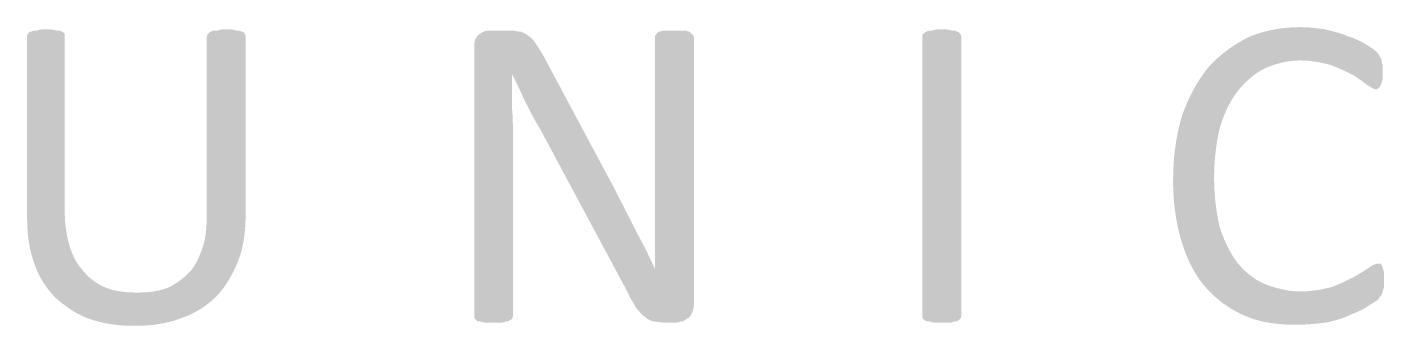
# Model space of a CAD drawing. Header units: millimetres. Extents: x 1841 to 1977, y -2528 to -2309.
# Drawn here: x 1945.202 to 1948.789, y -2503.447 to -2502.659 of the extents above; entities that cross this region are included whole.
import ezdxf

# ---------------------------------------------------------------- set-up
doc = ezdxf.new("R2010")
doc.units = ezdxf.units.MM
doc.layers.add('LASER$cut', color=1, linetype='Continuous', lineweight=0, true_color=0xff0000)
doc.layers.add('LASER$engrave', color=7, linetype='Continuous')

# ---------------------------------------------------------------- blocks, each defined once
blk = doc.blocks.new('Block 01')
at = {"layer": 'LASER$engrave'}
for points in [[(36.3047, 25.7625), (36.3047, 25.7645), (36.3047, 25.7653), (36.3047, 25.766), (36.3047, 25.7663), (36.3046, 25.7666), (36.3046, 25.7669), (36.3046, 25.7672), (36.3046, 25.7673), (36.3045, 25.7674), (36.3045, 25.7676), (36.3045, 25.7677), (36.3045, 25.7678), (36.3044, 25.7679), (36.3044, 25.768), (36.3044, 25.7681), (36.3043, 25.7682), (36.3043, 25.7683), (36.3043, 25.7684), (36.3042, 25.7685), (36.3042, 25.7686), (36.3041, 25.7687), (36.3041, 25.7688), (36.304, 25.7689), (36.304, 25.769), (36.3039, 25.7691), (36.3039, 25.7692), (36.3038, 25.7693), (36.3037, 25.7693), (36.3037, 25.7694), (36.3035, 25.7696), (36.3034, 25.7698), (36.3032, 25.77), (36.3028, 25.7704), (36.3018, 25.7714), (36.3018, 25.7715), (36.3018, 25.7717), (36.3018, 25.7718), (36.3018, 25.7719), (36.3018, 25.7721), (36.3018, 25.7722), (36.3017, 25.7723), (36.3017, 25.7725), (36.3017, 25.7726), (36.3016, 25.7727), (36.3016, 25.7729), (36.3015, 25.773), (36.3015, 25.7731), (36.3014, 25.7733), (36.3014, 25.7734), (36.3013, 25.7735), (36.3012, 25.7736), (36.3011, 25.7738), (36.3011, 25.7739), (36.301, 25.774), (36.3009, 25.7741), (36.3008, 25.7743), (36.3007, 25.7744), (36.3006, 25.7745), (36.3005, 25.7746), (36.3004, 25.7747), (36.3003, 25.7748), (36.3002, 25.775), (36.3, 25.7751), (36.2999, 25.7752), (36.2998, 25.7753), (36.2996, 25.7754), (36.2995, 25.7755), (36.2994, 25.7756), (36.2992, 25.7757), (36.2991, 25.7758), (36.2989, 25.7759), (36.2987, 25.7759), (36.2986, 25.776), (36.2984, 25.7761), (36.2982, 25.7762), (36.298, 25.7763), (36.2979, 25.7764), (36.2977, 25.7764), (36.2975, 25.7765), (36.2973, 25.7766), (36.2971, 25.7766), (36.2969, 25.7767), (36.2967, 25.7767), (36.2964, 25.7768), (36.2962, 25.7769), (36.296, 25.7769), (36.2958, 25.7769), (36.2955, 25.777), (36.2953, 25.777), (36.2951, 25.7771), (36.2946, 25.7771), (36.294, 25.7772), (36.2935, 25.7772), (36.293, 25.7772), (36.2928, 25.7773), (36.2927, 25.7774), (36.2925, 25.7776), (36.2924, 25.7777), (36.2922, 25.7778), (36.2921, 25.7779), (36.2919, 25.778), (36.2917, 25.7781), (36.2916, 25.7782), (36.2914, 25.7783), (36.2912, 25.7784), (36.291, 25.7785), (36.2909, 25.7786), (36.2907, 25.7787), (36.2905, 25.7788), (36.2903, 25.7789), (36.2901, 25.7789), (36.2899, 25.779), (36.2897, 25.7791), (36.2895, 25.7791), (36.2891, 25.7793), (36.2886, 25.7794), (36.2882, 25.7795), (36.2877, 25.7796), (36.2873, 25.7796), (36.2868, 25.7797), (36.2863, 25.7798), (36.2858, 25.7798), (36.2848, 25.7799), (36.2838, 25.78), (36.2827, 25.78), (36.2783, 25.7801), (36.278, 25.7802), (36.2777, 25.7804), (36.2775, 25.7805), (36.2772, 25.7806), (36.2766, 25.7809), (36.276, 25.7811), (36.2754, 25.7813), (36.2747, 25.7815), (36.2741, 25.7817), (36.2734, 25.7819), (36.2728, 25.782), (36.2721, 25.7822), (36.2714, 25.7823), (36.2707, 25.7824), (36.2692, 25.7826), (36.2677, 25.7828), (36.2662, 25.7829), (36.2646, 25.783), (36.2614, 25.7831), (36.2549, 25.7832), (36.2484, 25.7831), (36.2452, 25.783), (36.2436, 25.7829), (36.2421, 25.7828), (36.2406, 25.7826), (36.2391, 25.7824), (36.2384, 25.7823), (36.2377, 25.7822), (36.237, 25.782), (36.2364, 25.7819), (36.2357, 25.7817), (36.235, 25.7815), (36.2344, 25.7813), (36.2338, 25.7811), (36.2332, 25.7809), (36.2326, 25.7806), (36.232, 25.7804), (36.2317, 25.7802), (36.2314, 25.7801), (36.2254, 25.78), (36.2241, 25.78), (36.2228, 25.7799), (36.2216, 25.7798), (36.2205, 25.7797), (36.2199, 25.7796), (36.2194, 25.7796), (36.2189, 25.7795), (36.2184, 25.7794), (36.2179, 25.7793), (36.2175, 25.7791), (36.2172, 25.7791), (36.217, 25.779), (36.2168, 25.7789), (36.2166, 25.7789), (36.2164, 25.7788), (36.2162, 25.7787), (36.216, 25.7786), (36.2158, 25.7785), (36.2156, 25.7784), (36.2154, 25.7783), (36.2153, 25.7782), (36.2151, 25.7781), (36.2149, 25.778), (36.2147, 25.7779), (36.2146, 25.7778), (36.2144, 25.7777), (36.2143, 25.7776), (36.2141, 25.7774), (36.214, 25.7773), (36.2139, 25.7772), (36.2137, 25.7772), (36.2136, 25.7772), (36.2134, 25.7772), (36.2133, 25.7772), (36.2132, 25.7771), (36.213, 25.7771), (36.2129, 25.7771), (36.2128, 25.7771), (36.2126, 25.777), (36.2125, 25.777), (36.2124, 25.7769), (36.2122, 25.7769), (36.2121, 25.7769), (36.2119, 25.7768), (36.2118, 25.7767), (36.2117, 25.7767), (36.2115, 25.7766), (36.2114, 25.7766), (36.2111, 25.7764), (36.2109, 25.7763), (36.2106, 25.7761), (36.2103, 25.7759), (36.21, 25.7758), (36.2098, 25.7756), (36.2095, 25.7754), (36.2089, 25.775), (36.2084, 25.7745), (36.2078, 25.774), (36.2073, 25.7735), (36.205, 25.7714), (36.205, 25.7713), (36.205, 25.7711), (36.205, 25.771), (36.2049, 25.7709), (36.2049, 25.7708), (36.2049, 25.7706), (36.2049, 25.7705), (36.2049, 25.7704), (36.2048, 25.7703), (36.2048, 25.7702), (36.2048, 25.7701), (36.2047, 25.77), (36.2047, 25.7699), (36.2046, 25.7698), (36.2046, 25.7697), (36.2045, 25.7696), (36.2045, 25.7695), (36.2044, 25.7694), (36.2043, 25.7693), (36.2042, 25.7691), (36.2041, 25.7689), (36.2035, 25.7681), (36.2034, 25.7679), (36.2033, 25.7677), (36.2031, 25.7674), (36.2031, 25.7673), (36.203, 25.7672), (36.2029, 25.7671), (36.2029, 25.7669), (36.2028, 25.7668), (36.2028, 25.7666), (36.2027, 25.7665), (36.2026, 25.7663), (36.2026, 25.7662), (36.2025, 25.766), (36.2025, 25.7659), (36.2024, 25.7657), (36.2024, 25.7655), (36.2024, 25.7653), (36.2023, 25.7651), (36.2023, 25.7649), (36.2022, 25.7647), (36.2022, 25.7645), (36.2022, 25.7643), (36.2022, 25.7641), (36.2021, 25.7638), (36.2021, 25.7636), (36.2021, 25.7631), (36.2021, 25.7625), (36.2021, 25.2933), (36.2019, 25.2812), (36.2015, 25.2692), (36.2007, 25.2574), (36.2002, 25.2517), (36.1995, 25.246), (36.1988, 25.2404), (36.1979, 25.2349), (36.197, 25.2296), (36.1959, 25.2244), (36.1947, 25.2193), (36.1934, 25.2145), (36.1927, 25.2121), (36.1919, 25.2098), (36.1911, 25.2075), (36.1903, 25.2053), (36.1887, 25.2004), (36.1869, 25.1955), (36.1851, 25.1908), (36.1832, 25.1861), (36.1813, 25.1815), (36.1793, 25.1771), (36.1772, 25.1728), (36.175, 25.1686), (36.1728, 25.1645), (36.1705, 25.1606), (36.1681, 25.1568), (36.1669, 25.155), (36.1656, 25.1532), (36.1644, 25.1515), (36.1631, 25.1498), (36.1619, 25.1482), (36.1606, 25.1466), (36.1592, 25.145), (36.1579, 25.1435), (36.1566, 25.1421), (36.1552, 25.1407), (36.1519, 25.1374), (36.1485, 25.1342), (36.145, 25.1311), (36.1415, 25.1281), (36.1379, 25.1251), (36.1343, 25.1223), (36.1307, 25.1195), (36.127, 25.1169), (36.1232, 25.1143), (36.1195, 25.1119), (36.1157, 25.1096), (36.1119, 25.1073), (36.108, 25.1052), (36.1042, 25.1033), (36.1004, 25.1014), (36.0965, 25.0998), (36.0921, 25.0982), (36.0876, 25.0967), (36.083, 25.0954), (36.0784, 25.0942), (36.0737, 25.0931), (36.0689, 25.0921), (36.0641, 25.0913), (36.0592, 25.0905), (36.0542, 25.0899), (36.0491, 25.0894), (36.044, 25.0889), (36.0389, 25.0886), (36.0283, 25.0881), (36.0174, 25.088), (36.0066, 25.0881), (35.996, 25.0886), (35.9908, 25.0889), (35.9857, 25.0894), (35.9806, 25.0899), (35.9756, 25.0905), (35.9707, 25.0913), (35.9658, 25.0921), (35.961, 25.0931), (35.9563, 25.0942), (35.9517, 25.0954), (35.9471, 25.0967), (35.9426, 25.0982), (35.9381, 25.0998), (35.9338, 25.1014), (35.9295, 25.1033), (35.9252, 25.1052), (35.9211, 25.1073), (35.9171, 25.1096), (35.9131, 25.1119), (35.9092, 25.1143), (35.9055, 25.1169), (35.9018, 25.1195), (35.8983, 25.1223), (35.8948, 25.1251), (35.8915, 25.1281), (35.8883, 25.1311), (35.8852, 25.1342), (35.8823, 25.1374), (35.8795, 25.1407), (35.8763, 25.144), (35.8732, 25.1475), (35.8702, 25.151), (35.8674, 25.1545), (35.8646, 25.1582), (35.862, 25.1619), (35.8595, 25.1658), (35.8571, 25.1697), (35.8548, 25.1738), (35.8526, 25.1779), (35.8505, 25.1822), (35.8485, 25.1865), (35.8466, 25.191), (35.8447, 25.1957), (35.843, 25.2004), (35.8413, 25.2053), (35.8397, 25.2103), (35.8382, 25.2155), (35.8367, 25.2208), (35.8353, 25.2262), (35.834, 25.2317), (35.8328, 25.2373), (35.8317, 25.2431), (35.8307, 25.2489), (35.8298, 25.2549), (35.829, 25.2609), (35.8283, 25.2671), (35.8277, 25.2733), (35.8272, 25.2796), (35.8269, 25.286), (35.8267, 25.2925), (35.8266, 25.2991), (35.8266, 25.7714), (35.8244, 25.7735), (35.8239, 25.774), (35.8234, 25.7745), (35.8228, 25.775), (35.8225, 25.7752), (35.8223, 25.7754), (35.822, 25.7756), (35.8217, 25.7758), (35.8215, 25.7759), (35.8212, 25.7761), (35.8209, 25.7763), (35.8206, 25.7764), (35.8205, 25.7765), (35.8204, 25.7766), (35.8202, 25.7766), (35.8201, 25.7767), (35.82, 25.7767), (35.8198, 25.7768), (35.8197, 25.7769), (35.8196, 25.7769), (35.8194, 25.7769), (35.8193, 25.777), (35.8191, 25.777), (35.819, 25.7771), (35.8189, 25.7771), (35.8187, 25.7771), (35.8186, 25.7771), (35.8185, 25.7772), (35.8183, 25.7772), (35.8182, 25.7772), (35.8181, 25.7772), (35.8179, 25.7772), (35.8178, 25.7773), (35.8176, 25.7774), (35.8175, 25.7776), (35.8173, 25.7777), (35.8172, 25.7778), (35.817, 25.7779), (35.8169, 25.778), (35.8167, 25.7781), (35.8165, 25.7782), (35.8164, 25.7783), (35.8162, 25.7784), (35.816, 25.7785), (35.8158, 25.7786), (35.8156, 25.7787), (35.8154, 25.7788), (35.8152, 25.7789), (35.815, 25.7789), (35.8148, 25.779), (35.8144, 25.7791), (35.814, 25.7793), (35.8135, 25.7794), (35.8131, 25.7795), (35.8126, 25.7796), (35.8122, 25.7796), (35.8117, 25.7797), (35.8112, 25.7798), (35.8107, 25.7798), (35.8097, 25.7799), (35.8086, 25.78), (35.8076, 25.78), (35.8033, 25.7801), (35.8024, 25.7804), (35.8016, 25.7806), (35.8008, 25.7809), (35.7999, 25.7811), (35.7983, 25.7815), (35.7966, 25.7819), (35.795, 25.7822), (35.7933, 25.7824), (35.7917, 25.7826), (35.79, 25.7828), (35.7884, 25.7829), (35.7868, 25.783), (35.7835, 25.7831), (35.7768, 25.7832), (35.7703, 25.7831), (35.7671, 25.783), (35.7655, 25.7829), (35.764, 25.7828), (35.7625, 25.7826), (35.761, 25.7824), (35.7603, 25.7823), (35.7596, 25.7822), (35.7589, 25.782), (35.7582, 25.7819), (35.7576, 25.7817), (35.7569, 25.7815), (35.7563, 25.7813), (35.7557, 25.7811), (35.755, 25.7809), (35.7544, 25.7806), (35.7539, 25.7804), (35.7536, 25.7802), (35.7533, 25.7801), (35.749, 25.78), (35.7479, 25.78), (35.7469, 25.7799), (35.7459, 25.7798), (35.7454, 25.7798), (35.7449, 25.7797), (35.7445, 25.7796), (35.744, 25.7796), (35.7435, 25.7795), (35.7431, 25.7794), (35.7427, 25.7793), (35.7422, 25.7791), (35.7418, 25.779), (35.7416, 25.7789), (35.7414, 25.7789), (35.7412, 25.7788), (35.741, 25.7787), (35.7408, 25.7786), (35.7406, 25.7785), (35.7404, 25.7784), (35.7403, 25.7783), (35.7401, 25.7782), (35.7399, 25.7781), (35.7397, 25.778), (35.7396, 25.7779), (35.7394, 25.7778), (35.7392, 25.7777), (35.7391, 25.7776), (35.7389, 25.7774), (35.7388, 25.7773), (35.7386, 25.7772), (35.7381, 25.7772), (35.7376, 25.7772), (35.7371, 25.7771), (35.7366, 25.7771), (35.7364, 25.777), (35.7361, 25.777), (35.7359, 25.7769), (35.7357, 25.7769), (35.7355, 25.7769), (35.7352, 25.7768), (35.735, 25.7767), (35.7348, 25.7767), (35.7346, 25.7766), (35.7344, 25.7766), (35.7342, 25.7765), (35.7341, 25.7764), (35.7339, 25.7764), (35.7337, 25.7763), (35.7335, 25.7762), (35.7333, 25.7761), (35.7332, 25.776), (35.733, 25.7759), (35.7328, 25.7759), (35.7327, 25.7758), (35.7325, 25.7757), (35.7324, 25.7756), (35.7323, 25.7755), (35.7321, 25.7754), (35.732, 25.7753), (35.7319, 25.7752), (35.7317, 25.7751), (35.7316, 25.775), (35.7315, 25.7748), (35.7314, 25.7747), (35.7313, 25.7746), (35.7312, 25.7745), (35.7311, 25.7744), (35.731, 25.7743), (35.7309, 25.7741), (35.7308, 25.774), (35.7307, 25.7739), (35.7306, 25.7738), (35.7306, 25.7736), (35.7305, 25.7735), (35.7304, 25.7734), (35.7304, 25.7733), (35.7303, 25.7731), (35.7303, 25.773), (35.7302, 25.7729), (35.7302, 25.7727), (35.7301, 25.7726), (35.7301, 25.7725), (35.73, 25.7723), (35.73, 25.7722), (35.73, 25.7721), (35.73, 25.7719), (35.73, 25.7718), (35.73, 25.7717), (35.7299, 25.7715), (35.7299, 25.7714), (35.729, 25.7704), (35.7286, 25.77), (35.7284, 25.7698), (35.7283, 25.7696), (35.7281, 25.7694), (35.7281, 25.7693), (35.728, 25.7693), (35.7279, 25.7692), (35.7279, 25.7691), (35.7278, 25.769), (35.7278, 25.7689), (35.7277, 25.7688), (35.7277, 25.7687), (35.7276, 25.7686), (35.7276, 25.7685), (35.7275, 25.7684), (35.7275, 25.7683), (35.7274, 25.7682), (35.7274, 25.7681), (35.7274, 25.768), (35.7273, 25.7679), (35.7273, 25.7678), (35.7273, 25.7677), (35.7273, 25.7676), (35.7272, 25.7674), (35.7272, 25.7673), (35.7272, 25.7672), (35.7272, 25.7669), (35.7271, 25.7666), (35.7271, 25.7663), (35.7271, 25.766), (35.7271, 25.7653), (35.7271, 25.7645), (35.727, 25.7625), (35.727, 25.2875), (35.7273, 25.2701), (35.7277, 25.2616), (35.7282, 25.2533), (35.7288, 25.245), (35.7297, 25.2369), (35.7306, 25.2289), (35.7318, 25.221), (35.7331, 25.2132), (35.7346, 25.2055), (35.7363, 25.1979), (35.7381, 25.1904), (35.7402, 25.183), (35.7424, 25.1757), (35.7449, 25.1685), (35.7475, 25.1613), (35.7498, 25.1548), (35.7523, 25.1483), (35.755, 25.1421), (35.7579, 25.1359), (35.7609, 25.13), (35.7641, 25.1241), (35.7675, 25.1184), (35.771, 25.1128), (35.7746, 25.1074), (35.7784, 25.1021), (35.7823, 25.097), (35.7863, 25.092), (35.7904, 25.0871), (35.7946, 25.0824), (35.7989, 25.0778), (35.8033, 25.0733), (35.8133, 25.0646), (35.8185, 25.0604), (35.8237, 25.0563), (35.829, 25.0523), (35.8344, 25.0484), (35.8399, 25.0447), (35.8454, 25.041), (35.8511, 25.0375), (35.8569, 25.0342), (35.8628, 25.031), (35.8688, 25.0279), (35.875, 25.0251), (35.8812, 25.0224), (35.8876, 25.0199), (35.8941, 25.0176), (35.9008, 25.0154), (35.9075, 25.0134), (35.9142, 25.0116), (35.9211, 25.0099), (35.928, 25.0083), (35.9349, 25.0068), (35.942, 25.0055), (35.9491, 25.0044), (35.9563, 25.0033), (35.9636, 25.0025), (35.9709, 25.0017), (35.9783, 25.0011), (35.9857, 25.0006), (35.9933, 25.0003), (36.0009, 25.0001), (36.0086, 25), (36.0259, 25.0003), (36.0343, 25.0006), (36.0427, 25.0011), (36.0509, 25.0018), (36.059, 25.0026), (36.067, 25.0036), (36.0749, 25.0047), (36.0827, 25.006), (36.0904, 25.0075), (36.098, 25.0092), (36.1055, 25.0111), (36.1129, 25.0131), (36.1203, 25.0154), (36.1275, 25.0178), (36.1347, 25.0205), (36.1413, 25.0228), (36.1478, 25.0253), (36.1542, 25.028), (36.1604, 25.0308), (36.1666, 25.0339), (36.1727, 25.0371), (36.1787, 25.0404), (36.1845, 25.0439), (36.1902, 25.0476), (36.1958, 25.0513), (36.2012, 25.0552), (36.2064, 25.0592), (36.2115, 25.0633), (36.2164, 25.0675), (36.2211, 25.0718), (36.2256, 25.0762), (36.2305, 25.0812), (36.2351, 25.0864), (36.2396, 25.0917), (36.2439, 25.0971), (36.248, 25.1026), (36.2519, 25.1082), (36.2557, 25.114), (36.2594, 25.1198), (36.2629, 25.1258), (36.2662, 25.1319), (36.2695, 25.138), (36.2726, 25.1442), (36.2786, 25.157), (36.2843, 25.17), (36.2856, 25.1733), (36.2869, 25.1767), (36.2894, 25.1836), (36.2916, 25.1907), (36.2937, 25.198), (36.2955, 25.2055), (36.2972, 25.2131), (36.2987, 25.2208), (36.3, 25.2287), (36.3011, 25.2368), (36.3021, 25.245), (36.3029, 25.2532), (36.3036, 25.2616), (36.3041, 25.2701), (36.3045, 25.2787), (36.3047, 25.2962)], [(37.4898, 25.7625), (37.4898, 25.7627), (37.4898, 25.7628), (37.4898, 25.7629), (37.4898, 25.7631), (37.4897, 25.7632), (37.4897, 25.7633), (37.4897, 25.7635), (37.4897, 25.7636), (37.4896, 25.7637), (37.4896, 25.7639), (37.4895, 25.764), (37.4895, 25.7641), (37.4895, 25.7643), (37.4894, 25.7644), (37.4894, 25.7645), (37.4893, 25.7647), (37.4892, 25.7649), (37.4891, 25.7652), (37.4889, 25.7654), (37.4888, 25.7657), (37.4887, 25.7659), (37.4885, 25.7662), (37.4884, 25.7664), (37.4883, 25.7666), (37.488, 25.767), (37.4877, 25.7674), (37.4874, 25.7677), (37.4872, 25.768), (37.487, 25.7682), (37.4868, 25.7684), (37.4867, 25.7685), (37.4867, 25.7685), (37.4867, 25.7685), (37.4867, 25.7685), (37.478, 25.7772), (37.4779, 25.7772), (37.4777, 25.7772), (37.4776, 25.7772), (37.4774, 25.7772), (37.4773, 25.7772), (37.4771, 25.7773), (37.4768, 25.7773), (37.4765, 25.7774), (37.4761, 25.7775), (37.4753, 25.7776), (37.4718, 25.7786), (37.4698, 25.7792), (37.4687, 25.7794), (37.4677, 25.7796), (37.4672, 25.7797), (37.4666, 25.7798), (37.4661, 25.7799), (37.4655, 25.78), (37.465, 25.78), (37.4644, 25.78), (37.4639, 25.7801), (37.4634, 25.7801), (37.4134, 25.7801), (37.4128, 25.7801), (37.4123, 25.78), (37.4118, 25.78), (37.4112, 25.78), (37.4107, 25.7799), (37.4102, 25.7798), (37.4096, 25.7797), (37.4091, 25.7796), (37.408, 25.7794), (37.407, 25.7792), (37.405, 25.7786), (37.4015, 25.7776), (37.4007, 25.7775), (37.4004, 25.7774), (37.4, 25.7773), (37.3997, 25.7773), (37.3995, 25.7772), (37.3993, 25.7772), (37.3992, 25.7772), (37.399, 25.7772), (37.3989, 25.7772), (37.3987, 25.7772), (37.3977, 25.7766), (37.3967, 25.7761), (37.3958, 25.7756), (37.3953, 25.7753), (37.3949, 25.775), (37.3945, 25.7747), (37.3941, 25.7745), (37.3938, 25.7742), (37.3934, 25.7739), (37.3931, 25.7737), (37.3928, 25.7734), (37.3925, 25.7731), (37.3922, 25.7728), (37.3919, 25.7726), (37.3917, 25.7723), (37.3916, 25.7722), (37.3915, 25.772), (37.3914, 25.7719), (37.3913, 25.7718), (37.3912, 25.7716), (37.3911, 25.7715), (37.391, 25.7713), (37.3909, 25.7712), (37.3908, 25.7711), (37.3907, 25.7709), (37.3907, 25.7708), (37.3906, 25.7707), (37.3905, 25.7705), (37.3905, 25.7704), (37.3904, 25.7703), (37.3903, 25.7701), (37.3903, 25.77), (37.3903, 25.7699), (37.3902, 25.7697), (37.3902, 25.7696), (37.3901, 25.7694), (37.3901, 25.7693), (37.3901, 25.7692), (37.3901, 25.769), (37.3901, 25.7689), (37.39, 25.7688), (37.39, 25.7686), (37.39, 25.7685), (37.3899, 25.7685), (37.3898, 25.7685), (37.3898, 25.7685), (37.3897, 25.7685), (37.3897, 25.7685), (37.3896, 25.7685), (37.3895, 25.7685), (37.3895, 25.7685), (37.3894, 25.7684), (37.3894, 25.7684), (37.3893, 25.7684), (37.3892, 25.7684), (37.3892, 25.7684), (37.3891, 25.7684), (37.3891, 25.7684), (37.389, 25.7683), (37.389, 25.7683), (37.3889, 25.7683), (37.3889, 25.7683), (37.3888, 25.7683), (37.3888, 25.7682), (37.3887, 25.7682), (37.3887, 25.7682), (37.3887, 25.7682), (37.3886, 25.7681), (37.3886, 25.7681), (37.3885, 25.7681), (37.3885, 25.7681), (37.3884, 25.768), (37.3884, 25.768), (37.3884, 25.768), (37.3883, 25.7679), (37.3883, 25.7679), (37.3883, 25.7679), (37.3882, 25.7678), (37.3882, 25.7678), (37.3881, 25.7678), (37.3881, 25.7677), (37.3881, 25.7677), (37.3881, 25.7677), (37.388, 25.7676), (37.388, 25.7676), (37.388, 25.7675), (37.3879, 25.7675), (37.3879, 25.7675), (37.3879, 25.7674), (37.3878, 25.7674), (37.3878, 25.7673), (37.3878, 25.7673), (37.3877, 25.7672), (37.3877, 25.7671), (37.3877, 25.767), (37.3876, 25.7669), (37.3876, 25.7668), (37.3875, 25.7667), (37.3875, 25.7666), (37.3875, 25.7665), (37.3874, 25.7664), (37.3874, 25.7663), (37.3874, 25.7662), (37.3874, 25.766), (37.3873, 25.7659), (37.3873, 25.7657), (37.3873, 25.7654), (37.3872, 25.7652), (37.3872, 25.7649), (37.3872, 25.7647), (37.3872, 25.7641), (37.3871, 25.7636), (37.3871, 25.7625), (37.3871, 25.1495), (37.3805, 25.1644), (37.3739, 25.1785), (37.3607, 25.2053), (37.346, 25.2331), (37.3384, 25.2473), (37.3314, 25.2611), (37.3297, 25.2649), (37.3279, 25.2686), (37.3243, 25.2759), (37.3167, 25.2903), (37.3091, 25.3047), (37.3054, 25.3121), (37.3037, 25.3159), (37.3021, 25.3197), (37.2978, 25.3274), (37.2937, 25.3351), (37.2859, 25.3505), (37.2781, 25.3659), (37.2741, 25.3736), (37.2698, 25.3813), (37.0908, 25.7156), (37.0847, 25.7256), (37.0795, 25.734), (37.0703, 25.7479), (37.0692, 25.7495), (37.0681, 25.751), (37.067, 25.7525), (37.0659, 25.7539), (37.0648, 25.7553), (37.0637, 25.7565), (37.0626, 25.7577), (37.0615, 25.7589), (37.0604, 25.7599), (37.0593, 25.7609), (37.0588, 25.7614), (37.0582, 25.7618), (37.0577, 25.7623), (37.0571, 25.7627), (37.0566, 25.7631), (37.056, 25.7635), (37.0555, 25.7638), (37.0549, 25.7642), (37.0544, 25.7645), (37.0539, 25.7648), (37.0533, 25.7651), (37.0528, 25.7654), (37.0522, 25.766), (37.0516, 25.7665), (37.051, 25.767), (37.0504, 25.7675), (37.0498, 25.768), (37.0492, 25.7685), (37.0485, 25.7689), (37.0479, 25.7694), (37.0472, 25.7698), (37.0465, 25.7702), (37.0452, 25.771), (37.0438, 25.7717), (37.0425, 25.7725), (37.0397, 25.7738), (37.037, 25.775), (37.0345, 25.7761), (37.0321, 25.7772), (37.0313, 25.7772), (37.0305, 25.7772), (37.0289, 25.7773), (37.0272, 25.7775), (37.0255, 25.7776), (37.0186, 25.7786), (37.015, 25.7792), (37.0111, 25.7796), (37.0091, 25.7798), (37.0071, 25.78), (37.005, 25.78), (37.0028, 25.7801), (36.9501, 25.7801), (36.9493, 25.7801), (36.9484, 25.78), (36.9476, 25.78), (36.9467, 25.7799), (36.9458, 25.7799), (36.9449, 25.7798), (36.9439, 25.7796), (36.943, 25.7795), (36.9421, 25.7793), (36.9411, 25.7791), (36.9402, 25.7789), (36.9392, 25.7787), (36.9383, 25.7785), (36.9373, 25.7782), (36.9364, 25.7779), (36.9354, 25.7775), (36.9344, 25.7772), (36.9335, 25.7768), (36.9325, 25.7764), (36.9316, 25.776), (36.9306, 25.7755), (36.9297, 25.775), (36.9287, 25.7745), (36.9278, 25.774), (36.9269, 25.7734), (36.926, 25.7728), (36.9251, 25.7722), (36.9242, 25.7715), (36.9233, 25.7708), (36.9225, 25.7701), (36.9216, 25.7693), (36.9208, 25.7685), (36.9204, 25.7682), (36.92, 25.7679), (36.9196, 25.7676), (36.9192, 25.7673), (36.9188, 25.767), (36.9185, 25.7667), (36.9181, 25.7663), (36.9177, 25.766), (36.9174, 25.7656), (36.9171, 25.7653), (36.9167, 25.7649), (36.9164, 25.7645), (36.9161, 25.7642), (36.9158, 25.7638), (36.9155, 25.7634), (36.9152, 25.763), (36.9149, 25.7626), (36.9147, 25.7621), (36.9144, 25.7617), (36.9141, 25.7613), (36.9139, 25.7608), (36.9136, 25.7604), (36.9134, 25.7599), (36.9132, 25.7595), (36.913, 25.759), (36.9127, 25.7585), (36.9123, 25.7576), (36.9119, 25.7566), (36.9116, 25.7556), (36.9113, 25.7545), (36.9109, 25.7534), (36.9107, 25.7523), (36.9104, 25.7512), (36.9102, 25.7501), (36.91, 25.7489), (36.9098, 25.7477), (36.9096, 25.7465), (36.9095, 25.7453), (36.9094, 25.744), (36.9092, 25.7414), (36.9091, 25.7388), (36.909, 25.7361), (36.909, 25.0264), (36.909, 25.0253), (36.909, 25.0247), (36.9091, 25.0242), (36.9091, 25.0236), (36.9091, 25.0233), (36.9092, 25.023), (36.9092, 25.0228), (36.9093, 25.0225), (36.9093, 25.0222), (36.9094, 25.0219), (36.9095, 25.0217), (36.9095, 25.0214), (36.9096, 25.0211), (36.9097, 25.0208), (36.9098, 25.0206), (36.9099, 25.0204), (36.91, 25.0203), (36.91, 25.0201), (36.9101, 25.02), (36.9102, 25.0199), (36.9103, 25.0197), (36.9103, 25.0196), (36.9104, 25.0195), (36.9105, 25.0193), (36.9106, 25.0192), (36.9107, 25.0191), (36.9108, 25.0189), (36.9109, 25.0188), (36.911, 25.0186), (36.9112, 25.0184), (36.9114, 25.0181), (36.9117, 25.0178), (36.9119, 25.0176), (36.9119, 25.0176), (36.9119, 25.0176), (36.9119, 25.0176), (36.912, 25.0175), (36.9121, 25.0174), (36.9124, 25.0171), (36.9137, 25.0158), (36.9177, 25.0118), (36.9198, 25.0118), (36.9218, 25.0117), (36.9227, 25.0117), (36.9236, 25.0116), (36.9245, 25.0115), (36.9255, 25.0114), (36.9265, 25.0112), (36.9275, 25.011), (36.9286, 25.0108), (36.9298, 25.0105), (36.931, 25.0101), (36.9324, 25.0097), (36.9355, 25.0087), (36.9852, 25.0087), (36.9863, 25.0092), (36.9873, 25.0097), (36.9878, 25.0099), (36.9883, 25.0101), (36.9887, 25.0103), (36.9892, 25.0105), (36.9896, 25.0106), (36.99, 25.0108), (36.9905, 25.0109), (36.9909, 25.011), (36.9913, 25.0111), (36.9917, 25.0112), (36.9922, 25.0113), (36.9926, 25.0114), (36.993, 25.0115), (36.9934, 25.0115), (36.9938, 25.0116), (36.9942, 25.0116), (36.9951, 25.0117), (36.996, 25.0117), (36.9979, 25.0118), (36.9999, 25.0118), (37.0021, 25.0139), (37.0026, 25.0144), (37.0032, 25.0149), (37.0037, 25.0153), (37.004, 25.0155), (37.0043, 25.0158), (37.0046, 25.0159), (37.0048, 25.0161), (37.0051, 25.0163), (37.0054, 25.0165), (37.0057, 25.0167), (37.0059, 25.0168), (37.0061, 25.0169), (37.0062, 25.0169), (37.0064, 25.017), (37.0065, 25.0171), (37.0066, 25.0171), (37.0068, 25.0172), (37.0069, 25.0172), (37.0071, 25.0173), (37.0072, 25.0173), (37.0073, 25.0174), (37.0075, 25.0174), (37.0076, 25.0174), (37.0078, 25.0175), (37.0079, 25.0175), (37.0081, 25.0175), (37.0082, 25.0175), (37.0083, 25.0175), (37.0085, 25.0176), (37.0086, 25.0176), (37.0088, 25.0176), (37.0088, 25.0177), (37.0088, 25.0178), (37.0088, 25.018), (37.0088, 25.0181), (37.0088, 25.0182), (37.0089, 25.0184), (37.0089, 25.0185), (37.0089, 25.0186), (37.0089, 25.0188), (37.009, 25.0189), (37.009, 25.0191), (37.009, 25.0192), (37.0091, 25.0195), (37.0092, 25.0197), (37.0093, 25.02), (37.0095, 25.0203), (37.0097, 25.0208), (37.0102, 25.0219), (37.0108, 25.023), (37.011, 25.0236), (37.0111, 25.0239), (37.0112, 25.0242), (37.0113, 25.0244), (37.0114, 25.0247), (37.0114, 25.0249), (37.0115, 25.025), (37.0115, 25.0251), (37.0116, 25.0253), (37.0116, 25.0254), (37.0116, 25.0256), (37.0116, 25.0257), (37.0116, 25.0259), (37.0117, 25.026), (37.0117, 25.0261), (37.0117, 25.0263), (37.0117, 25.0264), (37.0117, 25.4897), (37.0113, 25.5337), (37.0105, 25.5557), (37.0097, 25.5667), (37.0088, 25.5777), (37.0088, 25.6657), (37.0263, 25.6302), (37.0439, 25.5923), (37.0619, 25.5572), (37.0716, 25.5396), (37.0767, 25.5309), (37.0821, 25.5221), (37.3167, 25.0851), (37.3178, 25.0824), (37.319, 25.0797), (37.3203, 25.0771), (37.3215, 25.0746), (37.3242, 25.0697), (37.3269, 25.0649), (37.3324, 25.0558), (37.3349, 25.0513), (37.3361, 25.0491), (37.3372, 25.0469), (37.3404, 25.0436), (37.3433, 25.0403), (37.3489, 25.034), (37.3517, 25.0311), (37.3531, 25.0297), (37.3545, 25.0283), (37.356, 25.027), (37.3568, 25.0263), (37.3575, 25.0257), (37.3583, 25.0251), (37.3591, 25.0245), (37.3599, 25.0239), (37.3607, 25.0234), (37.3613, 25.0228), (37.3618, 25.0223), (37.3624, 25.0218), (37.363, 25.0213), (37.3636, 25.0208), (37.3643, 25.0204), (37.3649, 25.0199), (37.3655, 25.0195), (37.3662, 25.0191), (37.3669, 25.0187), (37.3682, 25.0179), (37.3696, 25.0172), (37.3709, 25.0165), (37.3737, 25.0152), (37.3763, 25.014), (37.3789, 25.0129), (37.38, 25.0123), (37.3812, 25.0118), (37.382, 25.0118), (37.3828, 25.0117), (37.3837, 25.0117), (37.3845, 25.0116), (37.3862, 25.0115), (37.3878, 25.0113), (37.3947, 25.0102), (37.3984, 25.0097), (37.4022, 25.0092), (37.4042, 25.009), (37.4062, 25.0088), (37.4083, 25.0087), (37.4105, 25.0087), (37.4427, 25.0087), (37.4433, 25.0087), (37.4438, 25.0087), (37.4444, 25.0088), (37.445, 25.0088), (37.4455, 25.0089), (37.4461, 25.009), (37.4466, 25.0091), (37.4472, 25.0092), (37.4483, 25.0094), (37.4494, 25.0097), (37.4516, 25.0102), (37.4538, 25.0108), (37.4549, 25.0111), (37.456, 25.0113), (37.4566, 25.0114), (37.4571, 25.0115), (37.4577, 25.0116), (37.4582, 25.0116), (37.4588, 25.0117), (37.4593, 25.0117), (37.4599, 25.0118), (37.4605, 25.0118), (37.4615, 25.0123), (37.4625, 25.0129), (37.4635, 25.0134), (37.4644, 25.0139), (37.4677, 25.0161), (37.4694, 25.0172), (37.4711, 25.0183), (37.4721, 25.0188), (37.473, 25.0194), (37.474, 25.0199), (37.4751, 25.0205), (37.4762, 25.0216), (37.4773, 25.0227), (37.4778, 25.0233), (37.4784, 25.0239), (37.4789, 25.0246), (37.4795, 25.0253), (37.48, 25.026), (37.4806, 25.0267), (37.4811, 25.0275), (37.4816, 25.0283), (37.4822, 25.0292), (37.4827, 25.0302), (37.4833, 25.0312), (37.4838, 25.0322), (37.4844, 25.0333), (37.4849, 25.0345), (37.4854, 25.0358), (37.486, 25.0371), (37.4865, 25.0384), (37.487, 25.0397), (37.4874, 25.0411), (37.4879, 25.0425), (37.4883, 25.0438), (37.4887, 25.0452), (37.489, 25.0465), (37.4893, 25.0479), (37.4894, 25.0485), (37.4895, 25.0491), (37.4896, 25.0498), (37.4897, 25.0504), (37.4897, 25.051), (37.4898, 25.0516), (37.4898, 25.0521), (37.4898, 25.0527)], [(38.1966, 25.7625), (38.1965, 25.7645), (38.1965, 25.7653), (38.1965, 25.766), (38.1965, 25.7663), (38.1965, 25.7666), (38.1964, 25.7669), (38.1964, 25.7672), (38.1964, 25.7673), (38.1964, 25.7674), (38.1963, 25.7676), (38.1963, 25.7677), (38.1963, 25.7678), (38.1963, 25.7679), (38.1962, 25.768), (38.1962, 25.7681), (38.1962, 25.7682), (38.1961, 25.7683), (38.1961, 25.7684), (38.196, 25.7685), (38.196, 25.7686), (38.1959, 25.7687), (38.1959, 25.7688), (38.1958, 25.7689), (38.1958, 25.769), (38.1957, 25.7691), (38.1957, 25.7692), (38.1956, 25.7693), (38.1955, 25.7693), (38.1955, 25.7694), (38.1953, 25.7696), (38.1952, 25.7698), (38.195, 25.77), (38.1946, 25.7704), (38.1937, 25.7714), (38.1934, 25.7717), (38.1931, 25.7719), (38.1929, 25.7722), (38.1927, 25.7725), (38.1923, 25.773), (38.1919, 25.7735), (38.1912, 25.7745), (38.191, 25.7747), (38.1908, 25.775), (38.1906, 25.7752), (38.1905, 25.7753), (38.1904, 25.7754), (38.1903, 25.7755), (38.1902, 25.7756), (38.1901, 25.7757), (38.1899, 25.7758), (38.1898, 25.7759), (38.1897, 25.7759), (38.1896, 25.776), (38.1895, 25.7761), (38.1893, 25.7762), (38.1892, 25.7763), (38.189, 25.7764), (38.1889, 25.7764), (38.1888, 25.7765), (38.1886, 25.7766), (38.1884, 25.7766), (38.1883, 25.7767), (38.1881, 25.7767), (38.1879, 25.7768), (38.1878, 25.7769), (38.1876, 25.7769), (38.1874, 25.7769), (38.1872, 25.777), (38.187, 25.777), (38.1868, 25.7771), (38.1865, 25.7771), (38.1863, 25.7771), (38.1861, 25.7771), (38.1858, 25.7772), (38.1853, 25.7772), (38.1848, 25.7772), (38.1846, 25.7773), (38.1845, 25.7774), (38.1844, 25.7776), (38.1842, 25.7777), (38.1841, 25.7778), (38.1839, 25.7779), (38.1837, 25.778), (38.1836, 25.7781), (38.1834, 25.7782), (38.1832, 25.7783), (38.183, 25.7784), (38.1829, 25.7785), (38.1827, 25.7786), (38.1825, 25.7787), (38.1823, 25.7788), (38.1821, 25.7789), (38.1819, 25.7789), (38.1817, 25.779), (38.1815, 25.7791), (38.1813, 25.7791), (38.1809, 25.7793), (38.1804, 25.7794), (38.18, 25.7795), (38.1795, 25.7796), (38.1791, 25.7796), (38.1786, 25.7797), (38.1781, 25.7798), (38.1776, 25.7798), (38.1766, 25.7799), (38.1756, 25.78), (38.1745, 25.78), (38.1701, 25.7801), (38.1698, 25.7802), (38.1696, 25.7804), (38.1693, 25.7805), (38.169, 25.7806), (38.1684, 25.7809), (38.1678, 25.7811), (38.1672, 25.7813), (38.1665, 25.7815), (38.1659, 25.7817), (38.1652, 25.7819), (38.1645, 25.782), (38.1638, 25.7822), (38.1631, 25.7823), (38.1623, 25.7824), (38.1608, 25.7826), (38.1592, 25.7828), (38.1575, 25.7829), (38.1557, 25.783), (38.152, 25.7831), (38.1439, 25.7832), (38.1377, 25.7831), (38.1349, 25.783), (38.1335, 25.7829), (38.1321, 25.7828), (38.1307, 25.7826), (38.1293, 25.7824), (38.1279, 25.7822), (38.1265, 25.7819), (38.125, 25.7815), (38.1235, 25.7811), (38.122, 25.7806), (38.1203, 25.7801), (38.116, 25.78), (38.115, 25.78), (38.1139, 25.7799), (38.1129, 25.7798), (38.1124, 25.7798), (38.1119, 25.7797), (38.1114, 25.7796), (38.111, 25.7796), (38.1105, 25.7795), (38.1101, 25.7794), (38.1096, 25.7793), (38.1092, 25.7791), (38.1088, 25.779), (38.1086, 25.7789), (38.1084, 25.7789), (38.1082, 25.7788), (38.108, 25.7787), (38.1078, 25.7786), (38.1076, 25.7785), (38.1074, 25.7784), (38.1072, 25.7783), (38.1071, 25.7782), (38.1069, 25.7781), (38.1067, 25.778), (38.1066, 25.7779), (38.1064, 25.7778), (38.1063, 25.7777), (38.1061, 25.7776), (38.106, 25.7774), (38.1058, 25.7773), (38.1057, 25.7772), (38.1055, 25.7772), (38.1054, 25.7772), (38.1053, 25.7772), (38.1051, 25.7772), (38.105, 25.7771), (38.1049, 25.7771), (38.1047, 25.7771), (38.1046, 25.7771), (38.1044, 25.777), (38.1043, 25.777), (38.1042, 25.7769), (38.104, 25.7769), (38.1039, 25.7769), (38.1038, 25.7768), (38.1036, 25.7767), (38.1035, 25.7767), (38.1034, 25.7766), (38.1032, 25.7766), (38.103, 25.7764), (38.1027, 25.7763), (38.1024, 25.7761), (38.1021, 25.7759), (38.1019, 25.7758), (38.1016, 25.7756), (38.1013, 25.7754), (38.1008, 25.775), (38.1002, 25.7745), (38.0996, 25.774), (38.0991, 25.7735), (38.0968, 25.7714), (38.0958, 25.7704), (38.0955, 25.77), (38.0953, 25.7698), (38.0951, 25.7696), (38.095, 25.7694), (38.0949, 25.7693), (38.0948, 25.7693), (38.0948, 25.7692), (38.0947, 25.7691), (38.0947, 25.769), (38.0946, 25.7689), (38.0946, 25.7688), (38.0945, 25.7687), (38.0945, 25.7686), (38.0944, 25.7685), (38.0944, 25.7684), (38.0943, 25.7683), (38.0943, 25.7682), (38.0943, 25.7681), (38.0942, 25.768), (38.0942, 25.7679), (38.0942, 25.7678), (38.0941, 25.7677), (38.0941, 25.7676), (38.0941, 25.7674), (38.0941, 25.7673), (38.0941, 25.7672), (38.094, 25.7669), (38.094, 25.7666), (38.094, 25.7663), (38.0939, 25.766), (38.0939, 25.7653), (38.0939, 25.7645), (38.0939, 25.7625), (38.0939, 25.0264), (38.0939, 25.0253), (38.0939, 25.0247), (38.0939, 25.0242), (38.094, 25.0236), (38.094, 25.0233), (38.0941, 25.023), (38.0941, 25.0228), (38.0941, 25.0225), (38.0942, 25.0222), (38.0943, 25.0219), (38.0943, 25.0217), (38.0944, 25.0214), (38.0945, 25.0211), (38.0946, 25.0208), (38.0947, 25.0206), (38.0948, 25.0204), (38.0948, 25.0203), (38.0949, 25.0201), (38.095, 25.02), (38.0951, 25.0199), (38.0951, 25.0197), (38.0952, 25.0196), (38.0953, 25.0195), (38.0954, 25.0193), (38.0955, 25.0192), (38.0955, 25.0191), (38.0956, 25.0189), (38.0957, 25.0188), (38.0958, 25.0186), (38.0961, 25.0184), (38.0963, 25.0181), (38.0965, 25.0178), (38.0968, 25.0176), (38.0968, 25.0176), (38.0968, 25.0176), (38.0968, 25.0176), (38.0968, 25.0175), (38.0969, 25.0174), (38.0974, 25.0171), (38.0981, 25.0165), (38.0991, 25.0158), (38.0997, 25.0153), (38.1003, 25.0149), (38.101, 25.0144), (38.1018, 25.0139), (38.1027, 25.0134), (38.1036, 25.0128), (38.1046, 25.0123), (38.1057, 25.0118), (38.1069, 25.0118), (38.1084, 25.0117), (38.1092, 25.0117), (38.1101, 25.0116), (38.111, 25.0115), (38.1119, 25.0114), (38.1129, 25.0112), (38.1134, 25.0111), (38.1139, 25.011), (38.1144, 25.0109), (38.115, 25.0108), (38.1155, 25.0106), (38.116, 25.0105), (38.1165, 25.0103), (38.1171, 25.0101), (38.1176, 25.0099), (38.1182, 25.0097), (38.1187, 25.0095), (38.1192, 25.0092), (38.1198, 25.009), (38.1203, 25.0087), (38.1701, 25.0087), (38.1707, 25.009), (38.1712, 25.0092), (38.1718, 25.0095), (38.1723, 25.0097), (38.1729, 25.0099), (38.1734, 25.0101), (38.174, 25.0103), (38.1745, 25.0105), (38.1751, 25.0106), (38.1756, 25.0108), (38.1761, 25.0109), (38.1766, 25.011), (38.1771, 25.0111), (38.1776, 25.0112), (38.1786, 25.0114), (38.1795, 25.0115), (38.1804, 25.0116), (38.1813, 25.0117), (38.1821, 25.0117), (38.1836, 25.0118), (38.1848, 25.0118), (38.1853, 25.012), (38.1858, 25.0123), (38.1863, 25.0126), (38.1868, 25.0128), (38.1872, 25.0131), (38.1876, 25.0134), (38.1879, 25.0136), (38.1883, 25.0139), (38.1886, 25.0141), (38.1889, 25.0144), (38.1892, 25.0146), (38.1895, 25.0149), (38.1899, 25.0153), (38.1904, 25.0158), (38.1908, 25.0161), (38.191, 25.0163), (38.1912, 25.0165), (38.1913, 25.0167), (38.1914, 25.0167), (38.1915, 25.0168), (38.1916, 25.0169), (38.1917, 25.0169), (38.1918, 25.017), (38.1919, 25.0171), (38.192, 25.0171), (38.1921, 25.0172), (38.1922, 25.0172), (38.1923, 25.0173), (38.1923, 25.0173), (38.1924, 25.0173), (38.1924, 25.0173), (38.1925, 25.0174), (38.1925, 25.0174), (38.1926, 25.0174), (38.1926, 25.0174), (38.1927, 25.0174), (38.1927, 25.0174), (38.1928, 25.0175), (38.1929, 25.0175), (38.1929, 25.0175), (38.193, 25.0175), (38.193, 25.0175), (38.1931, 25.0175), (38.1931, 25.0175), (38.1932, 25.0175), (38.1933, 25.0175), (38.1934, 25.0176), (38.1935, 25.0176), (38.1937, 25.0176), (38.1939, 25.0178), (38.1942, 25.0181), (38.1944, 25.0184), (38.1946, 25.0186), (38.1947, 25.0188), (38.1948, 25.0189), (38.1949, 25.0191), (38.195, 25.0192), (38.1951, 25.0193), (38.1952, 25.0195), (38.1953, 25.0196), (38.1953, 25.0197), (38.1954, 25.0199), (38.1955, 25.02), (38.1955, 25.0201), (38.1956, 25.0203), (38.1957, 25.0204), (38.1957, 25.0206), (38.1958, 25.0208), (38.1959, 25.0211), (38.196, 25.0214), (38.1961, 25.0217), (38.1962, 25.0219), (38.1963, 25.0222), (38.1963, 25.0225), (38.1964, 25.0228), (38.1964, 25.023), (38.1964, 25.0233), (38.1965, 25.0236), (38.1965, 25.0242), (38.1965, 25.0247), (38.1965, 25.0253), (38.1966, 25.0264)], [(39.3141, 25.1437), (39.3136, 25.1448), (39.3131, 25.1458), (39.3127, 25.1467), (39.3124, 25.1476), (39.3123, 25.148), (39.3121, 25.1484), (39.312, 25.1488), (39.3119, 25.1492), (39.3118, 25.1496), (39.3117, 25.1499), (39.3116, 25.1503), (39.3115, 25.1506), (39.3115, 25.151), (39.3114, 25.1513), (39.3114, 25.1516), (39.3113, 25.1519), (39.3113, 25.1525), (39.3112, 25.1531), (39.3112, 25.1537), (39.3112, 25.1542), (39.3112, 25.1553), (39.3109, 25.1556), (39.3107, 25.1559), (39.3104, 25.1562), (39.3102, 25.1565), (39.31, 25.1568), (39.3098, 25.157), (39.3096, 25.1573), (39.3095, 25.1576), (39.3093, 25.1579), (39.3091, 25.1582), (39.3088, 25.1587), (39.3083, 25.1598), (39.3077, 25.1609), (39.3074, 25.1615), (39.3072, 25.1618), (39.307, 25.162), (39.3069, 25.1623), (39.3067, 25.1626), (39.3065, 25.1628), (39.3062, 25.1631), (39.306, 25.1634), (39.3058, 25.1637), (39.3055, 25.1639), (39.3052, 25.1642), (39.2994, 25.1642), (39.2989, 25.1642), (39.2983, 25.1642), (39.2977, 25.1641), (39.2971, 25.1641), (39.2965, 25.164), (39.2958, 25.1639), (39.2952, 25.1638), (39.2945, 25.1636), (39.2938, 25.1634), (39.2931, 25.1633), (39.2924, 25.163), (39.2916, 25.1628), (39.2908, 25.1626), (39.2901, 25.1623), (39.2893, 25.162), (39.2884, 25.1616), (39.2876, 25.1613), (39.2868, 25.1609), (39.2859, 25.1605), (39.285, 25.1601), (39.2832, 25.1591), (39.2813, 25.158), (39.2793, 25.1568), (39.2773, 25.1555), (39.2752, 25.154), (39.273, 25.1524), (39.2654, 25.1476), (39.2562, 25.1418), (39.235, 25.1291), (39.2077, 25.1158), (39.2005, 25.1125), (39.1928, 25.1092), (39.1848, 25.1059), (39.1763, 25.1026), (39.1581, 25.0983), (39.1485, 25.0963), (39.1385, 25.0945), (39.1333, 25.0937), (39.1281, 25.093), (39.1227, 25.0924), (39.1173, 25.0919), (39.1117, 25.0915), (39.1059, 25.0911), (39.1001, 25.0909), (39.0941, 25.0909), (39.0875, 25.091), (39.081, 25.0913), (39.0746, 25.0918), (39.0682, 25.0924), (39.0619, 25.0933), (39.0557, 25.0943), (39.0495, 25.0955), (39.0435, 25.0968), (39.0374, 25.0982), (39.0315, 25.0998), (39.0256, 25.1015), (39.0198, 25.1033), (39.0141, 25.1051), (39.0084, 25.1071), (38.9973, 25.1113), (38.9923, 25.1136), (38.9874, 25.1162), (38.9825, 25.1189), (38.9776, 25.1217), (38.9728, 25.1248), (38.9681, 25.128), (38.9634, 25.1314), (38.9588, 25.1349), (38.9543, 25.1385), (38.95, 25.1423), (38.9457, 25.1462), (38.9416, 25.1502), (38.9377, 25.1543), (38.9339, 25.1585), (38.9303, 25.1628), (38.9285, 25.1649), (38.9268, 25.1671), (38.9231, 25.1721), (38.9194, 25.1773), (38.9159, 25.1826), (38.9125, 25.188), (38.9093, 25.1935), (38.9061, 25.1991), (38.9031, 25.2049), (38.9001, 25.2107), (38.8973, 25.2167), (38.8946, 25.2228), (38.8919, 25.2289), (38.8894, 25.2352), (38.8845, 25.248), (38.88, 25.2611), (38.8768, 25.2756), (38.874, 25.2906), (38.8715, 25.3062), (38.8694, 25.3222), (38.8676, 25.3386), (38.8664, 25.3555), (38.8656, 25.3726), (38.8653, 25.3901), (38.8656, 25.4085), (38.8664, 25.4264), (38.8676, 25.4437), (38.8694, 25.4605), (38.8715, 25.4767), (38.874, 25.4924), (38.8768, 25.5075), (38.88, 25.5221), (38.8845, 25.5361), (38.8894, 25.5495), (38.8919, 25.5561), (38.8946, 25.5624), (38.8973, 25.5687), (38.9001, 25.5748), (38.9031, 25.5808), (38.9061, 25.5866), (38.9093, 25.5923), (38.9125, 25.5979), (38.9159, 25.6033), (38.9194, 25.6086), (38.9231, 25.6138), (38.9268, 25.6188), (38.9308, 25.6237), (38.9347, 25.6284), (38.9388, 25.633), (38.9429, 25.6375), (38.9471, 25.6418), (38.9514, 25.646), (38.9558, 25.6501), (38.9602, 25.654), (38.9648, 25.6577), (38.9695, 25.6614), (38.9743, 25.6649), (38.9792, 25.6682), (38.9843, 25.6715), (38.9894, 25.6746), (38.9947, 25.6775), (39.0002, 25.6803), (39.0052, 25.6825), (39.0103, 25.6846), (39.0156, 25.6866), (39.021, 25.6885), (39.0266, 25.6903), (39.0322, 25.692), (39.038, 25.6936), (39.0438, 25.6951), (39.0498, 25.6964), (39.0559, 25.6975), (39.062, 25.6986), (39.0683, 25.6994), (39.0746, 25.7001), (39.081, 25.7006), (39.0875, 25.7009), (39.0941, 25.701), (39.0996, 25.7009), (39.105, 25.7007), (39.1103, 25.7004), (39.1156, 25.7), (39.1208, 25.6994), (39.1259, 25.6988), (39.1359, 25.6973), (39.1457, 25.6956), (39.1551, 25.6936), (39.1732, 25.6892), (39.1818, 25.6859), (39.1899, 25.6826), (39.2048, 25.676), (39.2186, 25.6694), (39.2319, 25.6628), (39.2373, 25.6595), (39.2424, 25.6562), (39.2473, 25.6529), (39.2521, 25.6496), (39.2701, 25.6363), (39.2767, 25.6321), (39.2799, 25.6301), (39.2814, 25.6292), (39.2829, 25.6284), (39.2844, 25.6276), (39.2859, 25.6269), (39.2866, 25.6266), (39.2873, 25.6263), (39.288, 25.626), (39.2887, 25.6257), (39.2893, 25.6255), (39.29, 25.6253), (39.2903, 25.6252), (39.2906, 25.6252), (39.291, 25.6251), (39.2913, 25.625), (39.2916, 25.625), (39.2919, 25.6249), (39.2922, 25.6249), (39.2925, 25.6248), (39.2928, 25.6248), (39.2931, 25.6248), (39.2933, 25.6248), (39.2936, 25.6248), (39.2938, 25.6248), (39.2939, 25.6248), (39.294, 25.6248), (39.2942, 25.6248), (39.2943, 25.6248), (39.2944, 25.6248), (39.2946, 25.6248), (39.2947, 25.6249), (39.2948, 25.6249), (39.295, 25.6249), (39.2951, 25.625), (39.2952, 25.625), (39.2954, 25.6251), (39.2955, 25.6251), (39.2956, 25.6252), (39.2958, 25.6252), (39.296, 25.6253), (39.2963, 25.6254), (39.2965, 25.6255), (39.2967, 25.6257), (39.297, 25.6258), (39.2972, 25.6259), (39.2974, 25.6261), (39.2976, 25.6262), (39.2978, 25.6263), (39.298, 25.6265), (39.2984, 25.6267), (39.2987, 25.627), (39.2989, 25.6272), (39.2991, 25.6274), (39.2993, 25.6275), (39.2994, 25.6276), (39.2994, 25.6276), (39.2994, 25.6276), (39.2994, 25.6276), (39.3015, 25.6298), (39.302, 25.6304), (39.3025, 25.6309), (39.303, 25.6315), (39.3032, 25.6317), (39.3034, 25.632), (39.3036, 25.6323), (39.3038, 25.6325), (39.304, 25.6328), (39.3041, 25.6331), (39.3043, 25.6334), (39.3045, 25.6336), (39.3045, 25.6338), (39.3046, 25.6339), (39.3047, 25.634), (39.3047, 25.6342), (39.3048, 25.6343), (39.3048, 25.6344), (39.3049, 25.6346), (39.3049, 25.6347), (39.305, 25.6348), (39.305, 25.635), (39.305, 25.6351), (39.3051, 25.6353), (39.3051, 25.6354), (39.3051, 25.6355), (39.3052, 25.6357), (39.3052, 25.6358), (39.3052, 25.6359), (39.3052, 25.6361), (39.3052, 25.6362), (39.3052, 25.6363), (39.3054, 25.6365), (39.3055, 25.6366), (39.3056, 25.6368), (39.3058, 25.6369), (39.3059, 25.6371), (39.306, 25.6373), (39.3061, 25.6374), (39.3062, 25.6376), (39.3063, 25.6378), (39.3065, 25.638), (39.3066, 25.6382), (39.3067, 25.6383), (39.3068, 25.6385), (39.3069, 25.6387), (39.307, 25.6391), (39.3072, 25.6395), (39.3074, 25.6399), (39.3075, 25.6404), (39.3077, 25.6408), (39.308, 25.6417), (39.3083, 25.6427), (39.3095, 25.6467), (39.3098, 25.6478), (39.3102, 25.6488), (39.3104, 25.6494), (39.3107, 25.6499), (39.3109, 25.6505), (39.3112, 25.651), (39.3112, 25.6892), (39.3107, 25.6903), (39.3102, 25.6913), (39.3098, 25.6923), (39.3097, 25.6927), (39.3095, 25.6932), (39.3094, 25.6936), (39.3092, 25.6941), (39.3091, 25.6945), (39.309, 25.6949), (39.3089, 25.6954), (39.3088, 25.6958), (39.3087, 25.6962), (39.3087, 25.6966), (39.3086, 25.697), (39.3085, 25.6974), (39.3084, 25.6983), (39.3084, 25.6991), (39.3083, 25.7), (39.3083, 25.7018), (39.3083, 25.7039), (39.308, 25.7041), (39.3077, 25.7044), (39.3075, 25.7047), (39.3073, 25.705), (39.3071, 25.7052), (39.3068, 25.7055), (39.3066, 25.7058), (39.3065, 25.7061), (39.3063, 25.7063), (39.3061, 25.7066), (39.3058, 25.7072), (39.3052, 25.7083), (39.3047, 25.7094), (39.3044, 25.71), (39.3042, 25.7103), (39.304, 25.7105), (39.3039, 25.7108), (39.3037, 25.7111), (39.3035, 25.7114), (39.3033, 25.7116), (39.3031, 25.7119), (39.3028, 25.7122), (39.3026, 25.7125), (39.3023, 25.7127), (39.3023, 25.7129), (39.3023, 25.713), (39.3023, 25.7131), (39.3023, 25.7133), (39.3023, 25.7134), (39.3022, 25.7136), (39.3022, 25.7137), (39.3022, 25.7138), (39.3021, 25.714), (39.3021, 25.7141), (39.3021, 25.7142), (39.302, 25.7144), (39.302, 25.7145), (39.3019, 25.7147), (39.3018, 25.7148), (39.3018, 25.715), (39.3017, 25.7151), (39.3016, 25.7152), (39.3016, 25.7154), (39.3015, 25.7155), (39.3013, 25.7158), (39.3011, 25.7162), (39.3009, 25.7165), (39.3007, 25.7168), (39.3004, 25.7171), (39.3001, 25.7175), (39.2996, 25.7182), (39.2989, 25.7189), (39.2974, 25.7206), (39.2936, 25.7245), (39.2925, 25.7256), (39.2913, 25.7267), (39.29, 25.7278), (39.2886, 25.7289), (39.2871, 25.73), (39.2856, 25.7312), (39.2822, 25.7336), (39.2784, 25.7361), (39.2742, 25.7388), (39.2643, 25.745), (39.2615, 25.7466), (39.2588, 25.7481), (39.256, 25.7496), (39.2533, 25.7511), (39.2476, 25.7538), (39.2419, 25.7563), (39.2361, 25.7587), (39.23, 25.761), (39.2172, 25.7654), (39.2156, 25.7662), (39.2139, 25.767), (39.2122, 25.7678), (39.2105, 25.7685), (39.2071, 25.7698), (39.2036, 25.7711), (39.2, 25.7723), (39.1964, 25.7734), (39.1891, 25.7754), (39.174, 25.7791), (39.1663, 25.781), (39.1586, 25.7832), (39.1432, 25.7853), (39.1274, 25.7871), (39.1194, 25.7879), (39.1112, 25.7885), (39.1028, 25.7888), (39.0941, 25.789), (39.0848, 25.7888), (39.0755, 25.7885), (39.0664, 25.788), (39.0573, 25.7873), (39.0483, 25.7864), (39.0394, 25.7852), (39.0305, 25.7839), (39.0218, 25.7823), (39.0132, 25.7806), (39.0047, 25.7786), (38.9963, 25.7764), (38.988, 25.7741), (38.9799, 25.7715), (38.9719, 25.7687), (38.9639, 25.7657), (38.9562, 25.7625), (38.9486, 25.7586), (38.9411, 25.7546), (38.9338, 25.7504), (38.9265, 25.7461), (38.9195, 25.7416), (38.9125, 25.737), (38.9057, 25.7323), (38.8991, 25.7274), (38.8925, 25.7224), (38.8861, 25.7172), (38.8799, 25.7119), (38.8737, 25.7065), (38.8678, 25.7009), (38.8619, 25.6952), (38.8562, 25.6894), (38.8506, 25.6834), (38.8452, 25.6767), (38.8399, 25.6698), (38.8348, 25.6627), (38.8298, 25.6553), (38.8249, 25.6479), (38.8201, 25.6402), (38.8155, 25.6323), (38.8111, 25.6243), (38.8067, 25.6161), (38.8026, 25.6077), (38.7985, 25.5992), (38.7946, 25.5905), (38.7908, 25.5817), (38.7871, 25.5727), (38.7836, 25.5636), (38.7802, 25.5543), (38.7775, 25.5449), (38.775, 25.5353), (38.7726, 25.5256), (38.7704, 25.5158), (38.7683, 25.5057), (38.7664, 25.4956), (38.7646, 25.4852), (38.763, 25.4747), (38.7616, 25.4641), (38.7604, 25.4532), (38.7593, 25.4422), (38.7584, 25.431), (38.7578, 25.4196), (38.7573, 25.408), (38.7569, 25.3842), (38.757, 25.3727), (38.7573, 25.3614), (38.7578, 25.3502), (38.7584, 25.3391), (38.7593, 25.3282), (38.7604, 25.3175), (38.7616, 25.307), (38.763, 25.2966), (38.7646, 25.2863), (38.7664, 25.2763), (38.7683, 25.2664), (38.7704, 25.2567), (38.7726, 25.2472), (38.775, 25.238), (38.7775, 25.2289), (38.7802, 25.22), (38.783, 25.2112), (38.786, 25.2027), (38.7891, 25.1942), (38.7924, 25.1859), (38.7958, 25.1778), (38.7994, 25.1698), (38.8031, 25.162), (38.807, 25.1544), (38.8111, 25.1469), (38.8154, 25.1396), (38.8198, 25.1325), (38.8244, 25.1255), (38.8292, 25.1188), (38.8342, 25.1122), (38.8394, 25.1059), (38.8421, 25.1028), (38.8448, 25.0998), (38.8504, 25.0938), (38.856, 25.088), (38.8617, 25.0825), (38.8675, 25.0771), (38.8734, 25.0719), (38.8794, 25.0669), (38.8855, 25.0621), (38.8918, 25.0575), (38.8981, 25.0531), (38.9047, 25.0488), (38.9114, 25.0447), (38.9182, 25.0407), (38.9253, 25.0369), (38.9325, 25.0333), (38.9399, 25.0298), (38.9475, 25.0264), (38.9552, 25.0232), (38.963, 25.0203), (38.9709, 25.0177), (38.9789, 25.0153), (38.987, 25.0131), (38.9951, 25.0112), (39.0033, 25.0095), (39.0117, 25.008), (39.0201, 25.0067), (39.0286, 25.0057), (39.0373, 25.0048), (39.0461, 25.0041), (39.0549, 25.0035), (39.064, 25.0032), (39.0824, 25.0029), (39.0932, 25.003), (39.1038, 25.0034), (39.1141, 25.004), (39.1242, 25.0047), (39.1435, 25.0066), (39.1617, 25.0087), (39.1803, 25.0132), (39.1889, 25.0155), (39.1971, 25.0179), (39.2049, 25.0205), (39.2087, 25.0218), (39.2123, 25.0232), (39.2159, 25.0246), (39.2194, 25.0261), (39.2228, 25.0277), (39.2261, 25.0293), (39.2404, 25.0354), (39.2468, 25.0382), (39.2528, 25.041), (39.2584, 25.0438), (39.261, 25.0452), (39.2636, 25.0466), (39.266, 25.048), (39.2684, 25.0495), (39.2707, 25.0511), (39.273, 25.0527), (39.2829, 25.0588), (39.2906, 25.0637), (39.2936, 25.0658), (39.295, 25.0667), (39.2961, 25.0676), (39.2972, 25.0684), (39.2981, 25.0691), (39.2984, 25.0695), (39.2988, 25.0698), (39.2991, 25.0701), (39.2994, 25.0704), (39.3, 25.0715), (39.3005, 25.0725), (39.301, 25.0734), (39.3016, 25.0743), (39.3021, 25.0751), (39.3027, 25.0759), (39.3032, 25.0766), (39.3038, 25.0773), (39.3043, 25.078), (39.3049, 25.0786), (39.3055, 25.0792), (39.306, 25.0798), (39.3071, 25.0809), (39.3083, 25.082), (39.3083, 25.0822), (39.3083, 25.0823), (39.3083, 25.0824), (39.3083, 25.0826), (39.3083, 25.0827), (39.3084, 25.0829), (39.3084, 25.083), (39.3084, 25.0832), (39.3084, 25.0833), (39.3085, 25.0834), (39.3085, 25.0836), (39.3086, 25.0837), (39.3086, 25.084), (39.3087, 25.0843), (39.3088, 25.0846), (39.309, 25.0848), (39.3092, 25.0854), (39.3097, 25.0865), (39.3103, 25.0876), (39.3105, 25.0882), (39.3106, 25.0884), (39.3107, 25.0887), (39.3108, 25.089), (39.3109, 25.0892), (39.311, 25.0894), (39.311, 25.0895), (39.311, 25.0897), (39.3111, 25.0898), (39.3111, 25.0899), (39.3111, 25.0901), (39.3111, 25.0902), (39.3112, 25.0903), (39.3112, 25.0905), (39.3112, 25.0906), (39.3112, 25.0907), (39.3112, 25.0909), (39.3112, 25.091), (39.3112, 25.0912), (39.3112, 25.0913), (39.3112, 25.0915), (39.3112, 25.0916), (39.3113, 25.0918), (39.3113, 25.0921), (39.3114, 25.0924), (39.3115, 25.0928), (39.3115, 25.0932), (39.3116, 25.0935), (39.3119, 25.0943), (39.3121, 25.0951), (39.3126, 25.0968), (39.3132, 25.0984), (39.3134, 25.0992), (39.3136, 25.1), (39.3137, 25.1004), (39.3138, 25.1007), (39.3139, 25.1011), (39.314, 25.1014), (39.314, 25.1018), (39.314, 25.1019), (39.3141, 25.1021), (39.3141, 25.1022), (39.3141, 25.1024), (39.3141, 25.1025), (39.3141, 25.1026)]]:
    blk.add_hatch(color=256, dxfattribs=at).paths.add_polyline_path(points, flags=0)

msp = doc.modelspace()

# ---------------------------------------------------------------- block references
at = {"layer": 'LASER$cut'}
msp.add_blockref('Block 01', (1909.4747, -2528.4475), dxfattribs=at)

doc.saveas('drawing.dxf')
